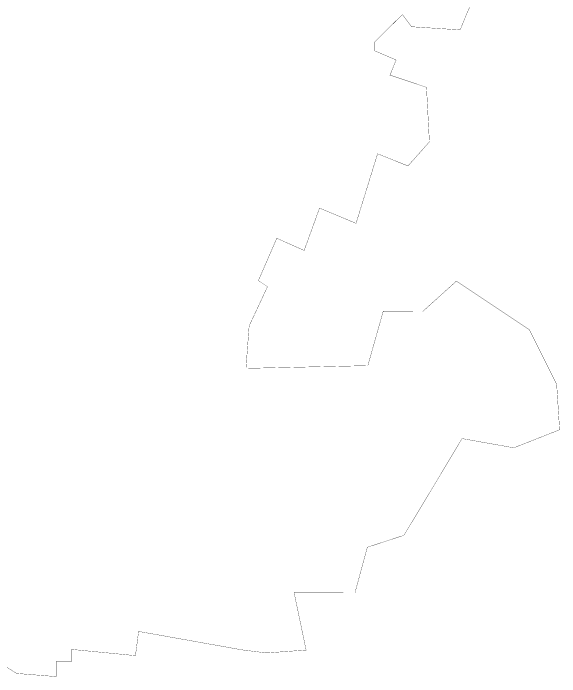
# Model space of a CAD drawing. Header units: metres. Extents: x 561401 to 594056, y 8460144 to 8508504.
# Drawn here: x 571794 to 572209, y 8460515 to 8461020 of the extents above; entities that cross this region are included whole.
import ezdxf

# ---------------------------------------------------------------- set-up
doc = ezdxf.new("R2010")
doc.units = ezdxf.units.M
doc.layers.add('1.2. AFECTADOS BASE GRAFICA ESTATAL INSCRITO', color=190, linetype='Continuous')

msp = doc.modelspace()

# ---------------------------------------------------------------- linework, layer by layer
at = {"layer": '1.2. AFECTADOS BASE GRAFICA ESTATAL INSCRITO', "color": 64, "linetype": 'Continuous', "lineweight": -3, "const_width": 0.2}
msp.add_lwpolyline([(571763.82, 8460538.11), (571796.22, 8460517.29), (571826.35, 8460514.9), (571826.38, 8460526.42), (571837.97, 8460526.38), (571837.99, 8460535.6), (571886.66, 8460530.85), (571889.03, 8460549.28), (571967.81, 8460535.23), (571986.35, 8460532.88), (572016.49, 8460535.1), (572007.34, 8460578.89), (572053.7, 8460578.76), (572063.07, 8460613.29), (572090.92, 8460622.42), (572135.17, 8460696.01), (572174.56, 8460688.99), (572209.37, 8460702.71), (572207.15, 8460737.27), (572186.4, 8460778.8), (572130.87, 8460815.81), (572105.3, 8460792.84), (572075.17, 8460792.93), (572063.46, 8460751.5), (571970.73, 8460749.45), (571973.14, 8460781.7), (571987.13, 8460811.6), (571980.19, 8460816.23), (571994.19, 8460848.44), (572015.02, 8460839.17), (572026.7, 8460871.39), (572054.49, 8460859.79), (572070.87, 8460912.73), (572094.02, 8460903.45), (572110.3, 8460921.83), (572108.1, 8460963.3), (572080.31, 8460972.59), (572084.97, 8460984.1), (572068.77, 8460991.05), (572068.79, 8460997.96), (572089.71, 8461018.64), (572096.64, 8461009.4), (572133.72, 8461007), (572138.39, 8461018.5), (572145.39, 8461034.61)], dxfattribs=at)

doc.saveas('drawing.dxf')
